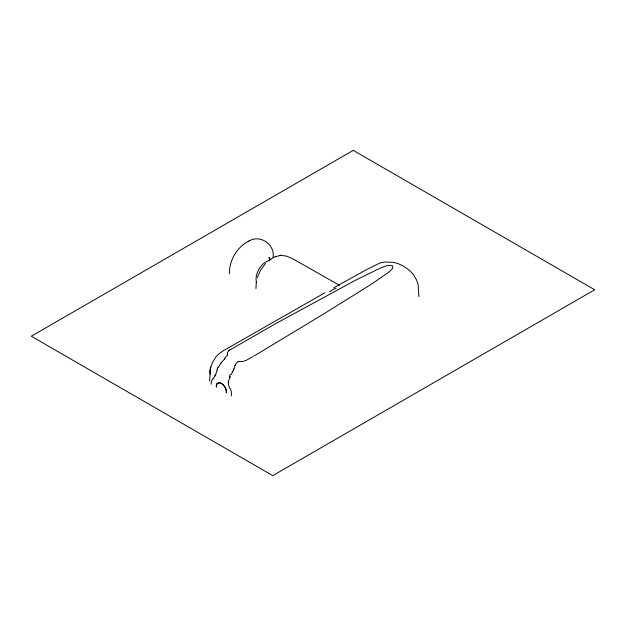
<?xml version="1.0" encoding="UTF-8"?>
<svg xmlns="http://www.w3.org/2000/svg" width="626" height="626" viewBox="0 0 626 626"><rect width="100%" height="100%" fill="white"/><g stroke="black" fill="none" stroke-linecap="round" stroke-linejoin="round"><path stroke-width="0.94" d="M273.1 257.223C275.064 244.445 260.087 234.147 248.984 241.018M418.841 296.622L418.129 284.603L416.65 280.158L413.418 274.548L409.185 270.088L402.925 265.792L397.369 263.327L392.557 262.286L384.755 262.02L379.763 263.053L365.858 270.002L333.564 287.929M256.245 282.216L255.971 288.578M257.27 277.772L260.549 270.221L265.455 263.601M216.69 371.32L215.641 374.958M210.821 366.875L212.66 362.18L216.22 356.499L218.795 353.917L223.928 350.388L325.113 292.671M235.055 365.694L233.874 368.706M235.086 365.615L235.493 364.7M229.945 377.423L230.298 376.578M217.504 369.191L217.152 370.029A20.204 19.539 -23.8 0 0 216.706 371.32M231.19 374.551L232.23 372.337M233.216 370.232L232.371 372.04M213.176 378.98L214.804 376.39M218.466 367.204L220.962 363.15M224.937 358.69L224.523 359.105M224.202 359.426L221.98 361.836A25.478 25.142 -79.1 0 0 220.861 363.08M228.983 350.646L227.598 352.078A4.304 2.598 0.3 0 0 227.434 352.446L227.402 354.699M268.789 260.494L274.165 257.075L280.558 255.361M229.82 350.012L275.776 323.587L355.247 280.378L380.819 267.826L387.189 265.612L391.399 265.408A2.809 1.62 0 0 1 392.823 266.23L392.588 268.484L389.341 271.77L371.688 284.032L324.526 313.43L253.733 356.194M252.622 356.836L246.988 359.927A28.937 15.775 -3.8 0 1 245.916 360.42L243.553 361.288A4.304 2.481 -2.2 0 1 242.943 361.398L240.658 361.523M249.391 240.814C237.152 246.714 229.077 260.299 229.413 273.836M275.776 256.417L276.199 256.253M280.691 255.353L286.45 256.089L292.491 258.64L339.503 285.315M279.916 255.408L281.348 255.306M240.447 361.531L239.281 361.554A5.431 5.266 -23.3 0 0 238.764 361.507M270.964 259.993L268.969 257.364L269.603 259.203M229.609 388.472L228.451 384.27M210.336 373.699L210.086 371.954A37.685 21.753 0 0 1 210.626 367.587L210.813 367.008A19.398 11.198 -60 0 0 209.882 373.996M216.596 386.79A6.933 3.999 60 0 1 221.706 383.582A6.933 3.999 60 0 1 226.299 392.909A7.144 4.061 60.8 0 0 225.626 388.488A7.144 4.202 59 0 0 217.065 383.535M230.618 388.605A16.73 9.382 61.4 0 1 231.346 395.89M211.111 384.223A16.73 11.644 52.6 0 1 212.832 378.66M214.921 375.96A12.058 4.194 -75.4 0 1 214.796 376.148M215.305 374.567A6.784 2.621 -78.2 0 1 214.804 375.537M215.626 374.935A4.398 2.168 -85.8 0 1 215.532 375.154M217.034 369.043A25.439 21.002 -51.8 0 1 218.02 367.008M226.589 355.967A7.215 2.778 -45.4 0 1 224.656 358.33M227.387 355.02A1.573 0.869 -40 0 1 227.175 355.607M227.551 354.606A5.431 3.02 -43.2 0 1 227.59 354.911M228.873 350.591A28.937 18.044 3.1 0 1 229.711 349.957M238.076 361.836A1.526 1.409 -16.2 0 1 238.772 361.578M235.399 364.661A7.215 7.105 14.8 0 1 237.637 361.93M234.054 368.737A25.478 12.872 -63.2 0 1 233.388 370.279M229.304 376.656A25.439 8.091 -64.3 0 1 230.29 374.371M229.938 377.376A20.204 2.66 -68.7 0 1 229.413 378.605L228.216 382.22A4.398 3.959 59.2 0 0 228.216 382.486M228.568 384.028A6.784 6.166 57.1 0 1 228.334 382.486M209.71 380.937A27.114 15.658 -60 0 1 210.352 373.691M216.33 387.118A7.144 4.21 59 0 1 217.097 383.574M256.644 282.678A14.015 8.091 -60 0 1 258.921 269.282A14.015 8.091 -60 0 1 269.391 260.604M329.542 291.771A26.409 15.251 -60 0 1 336.17 288.218M353.244 150.365L31.3 336.232L272.756 475.635L594.7 289.768L353.244 150.365"/></g></svg>
